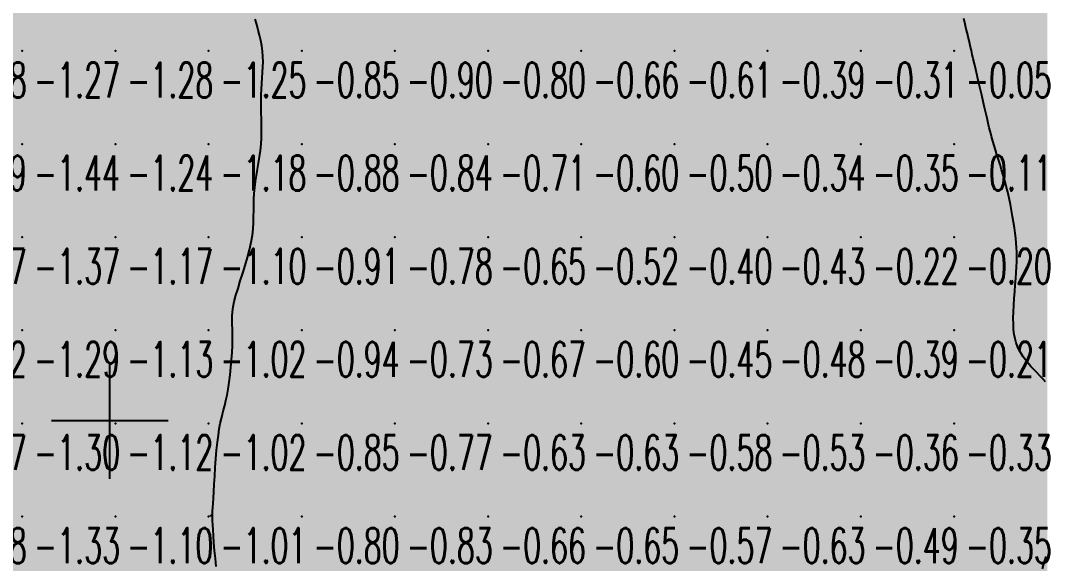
# Model space of a CAD drawing. Header units: millimetres. Extents: x 88261 to 90953, y 390274 to 392322.
# Drawn here: x 90490.1 to 90600.1, y 390732.2 to 390790.5 of the extents above; entities that cross this region are included whole.
import ezdxf
from ezdxf.enums import TextEntityAlignment as Align

# ---------------------------------------------------------------- set-up
doc = ezdxf.new("R2010")
doc.units = ezdxf.units.MM
doc.header["$LTSCALE"] = 25
for name, color, linetype in [('Carroyage(1)_Croix', 7, 'Continuous'), ('CN_03_00', 7, 'Continuous'), ('CN_04_00', 242, 'Continuous'), ('COTEAlt', 7, 'Continuous'), ('TN_COLORIAGE', 7, 'Continuous')]:
    doc.layers.add(name, color=color, linetype=linetype)
doc.styles.add('Simplex 1.0', font='Simplex.shx', dxfattribs={"width": 0.99, "height": 2.5})
doc.styles.get("Standard").update_dxf_attribs({"font": 'times.ttf'})

# ---------------------------------------------------------------- blocks, each defined once
blk = doc.blocks.new('COTE')
at = {"color": 0}
blk.add_point((0, 0), dxfattribs=at)
at = {"layer": 'COTEAlt'}
blk.add_attdef('ALT', text='', height=3.75, dxfattribs=at).set_placement((1.25, -1.25), align=Align.TOP_LEFT)

msp = doc.modelspace()

# ---------------------------------------------------------------- linework, layer by layer
at = {"layer": 'Carroyage(1)_Croix'}
for p, q in [((90499.65, 390741.29), (90499.65, 390753.79)), ((90493.4, 390747.54), (90505.9, 390747.54))]:
    msp.add_line(p, q, dxfattribs=at)
at = {"layer": 'CN_03_00', "elevation": -1, "flags": 128}
msp.add_lwpolyline([(90511.08, 390731.88), (90510.98, 390732.74), (90510.9, 390733.6), (90510.83, 390734.42), (90510.77, 390735.17), (90510.73, 390735.82), (90510.7, 390736.35), (90510.69, 390736.78), (90510.68, 390737.15), (90510.68, 390737.48), (90510.69, 390737.82), (90510.71, 390738.2), (90510.74, 390738.65), (90510.77, 390739.21), (90510.81, 390739.9), (90510.86, 390740.7), (90510.91, 390741.58), (90510.97, 390742.5), (90511.04, 390743.44), (90511.12, 390744.35), (90511.2, 390745.21), (90511.3, 390745.99), (90511.4, 390746.66), (90511.51, 390747.24), (90511.63, 390747.75), (90511.75, 390748.23), (90511.87, 390748.69), (90511.99, 390749.16), (90512.12, 390749.68), (90512.24, 390750.26), (90512.35, 390750.93), (90512.46, 390751.67), (90512.56, 390752.45), (90512.64, 390753.26), (90512.72, 390754.07), (90512.77, 390754.85), (90512.81, 390755.6), (90512.83, 390756.27), (90512.83, 390756.86), (90512.81, 390757.38), (90512.79, 390757.85), (90512.78, 390758.31), (90512.79, 390758.76), (90512.82, 390759.23), (90512.89, 390759.75), (90513.01, 390760.33), (90513.19, 390761), (90513.41, 390761.74), (90513.66, 390762.53), (90513.93, 390763.36), (90514.19, 390764.21), (90514.44, 390765.06), (90514.66, 390765.89), (90514.84, 390766.69), (90514.96, 390767.44), (90515.04, 390768.14), (90515.08, 390768.82), (90515.09, 390769.46), (90515.1, 390770.09), (90515.1, 390770.7), (90515.11, 390771.32), (90515.14, 390771.93), (90515.2, 390772.57), (90515.29, 390773.21), (90515.39, 390773.87), (90515.51, 390774.53), (90515.62, 390775.2), (90515.73, 390775.87), (90515.82, 390776.55), (90515.89, 390777.23), (90515.93, 390777.91), (90515.94, 390778.59), (90515.94, 390779.26), (90515.93, 390779.93), (90515.91, 390780.59), (90515.9, 390781.24), (90515.89, 390781.89), (90515.89, 390782.52), (90515.92, 390783.14), (90515.96, 390783.74), (90516.01, 390784.34), (90516.05, 390784.93), (90516.08, 390785.51), (90516.1, 390786.08), (90516.09, 390786.65), (90516.05, 390787.21), (90515.97, 390787.78), (90515.86, 390788.34), (90515.72, 390788.91), (90515.57, 390789.48), (90515.42, 390790.06), (90515.27, 390790.64)], dxfattribs=at)
at = {"layer": 'CN_04_00', "flags": 128}
for points in [[(90600.08, 390751.69), (90599.77, 390752.02), (90599.46, 390752.36), (90599.14, 390752.69), (90598.83, 390753.03), (90598.51, 390753.36), (90598.22, 390753.7), (90597.93, 390754.05), (90597.67, 390754.39), (90597.44, 390754.74), (90597.24, 390755.1), (90597.06, 390755.48), (90596.92, 390755.89), (90596.8, 390756.32), (90596.71, 390756.8), (90596.65, 390757.32), (90596.62, 390757.9), (90596.61, 390758.53), (90596.63, 390759.21), (90596.66, 390759.93), (90596.71, 390760.66), (90596.77, 390761.39), (90596.83, 390762.11), (90596.88, 390762.81), (90596.93, 390763.46), (90596.97, 390764.06), (90596.99, 390764.61), (90596.99, 390765.13), (90596.99, 390765.63), (90596.96, 390766.12), (90596.93, 390766.61), (90596.88, 390767.12), (90596.82, 390767.66), (90596.74, 390768.23), (90596.64, 390768.83), (90596.54, 390769.46), (90596.42, 390770.11), (90596.3, 390770.76), (90596.16, 390771.41), (90596.01, 390772.06), (90595.86, 390772.7), (90595.7, 390773.31), (90595.53, 390773.9), (90595.36, 390774.48), (90595.19, 390775.03), (90595.02, 390775.57), (90594.86, 390776.09), (90594.7, 390776.6), (90594.56, 390777.09), (90594.42, 390777.56), (90594.29, 390778.03), (90594.16, 390778.51), (90594.04, 390778.99), (90593.92, 390779.49), (90593.8, 390780.01), (90593.66, 390780.57), (90593.52, 390781.17), (90593.37, 390781.82), (90593.22, 390782.5), (90593.05, 390783.2), (90592.89, 390783.9), (90592.73, 390784.59), (90592.58, 390785.24), (90592.44, 390785.85), (90592.31, 390786.39), (90592.2, 390786.86), (90592.11, 390787.27), (90592.02, 390787.64), (90591.94, 390787.99), (90591.86, 390788.34), (90591.77, 390788.71), (90591.68, 390789.12), (90591.57, 390789.58), (90591.44, 390790.12), (90591.3, 390790.72)], [(90599.73, 390731.63), (90599.94, 390732.29), (90600.14, 390732.93)]]:
    msp.add_lwpolyline(points, dxfattribs=at)
at = {"layer": 'TN_COLORIAGE', "color": 101}
for points in [[(90480.25, 390787.24, -1.43), (90490.25, 390787.24, -1.43), (90490.25, 390797.24, -1.43)], [(90480.25, 390797.24, -1.43), (90480.25, 390787.24, -1.43), (90490.25, 390797.24, -1.43)], [(90490.25, 390787.24, -1.11), (90500.25, 390787.24, -1.11), (90500.25, 390797.24, -1.11)], [(90490.25, 390797.24, -1.11), (90490.25, 390787.24, -1.11), (90500.25, 390797.24, -1.11)], [(90500.25, 390787.24, -1.27), (90510.25, 390787.24, -1.27), (90510.25, 390797.24, -1.27)], [(90500.25, 390797.24, -1.27), (90500.25, 390787.24, -1.27), (90510.25, 390797.24, -1.27)], [(90510.25, 390797.24, -1), (90514.96, 390797.24, -1), (90510.25, 390787.24, -1), (90514.68, 390791.67, -1)], [(90514.68, 390791.67, -1.25), (90516.49, 390787.24, -1.25), (90510.25, 390787.24, -1.25)], [(90480.25, 390777.24, -1.27), (90490.25, 390777.24, -1.27), (90490.25, 390787.24, -1.27)], [(90480.25, 390787.24, -1.27), (90480.25, 390777.24, -1.27), (90490.25, 390787.24, -1.27)], [(90490.25, 390777.24, -1.28), (90500.25, 390777.24, -1.28), (90500.25, 390787.24, -1.28)], [(90490.25, 390787.24, -1.28), (90490.25, 390777.24, -1.28), (90500.25, 390787.24, -1.28)], [(90500.25, 390777.24, -1.25), (90510.25, 390777.24, -1.25), (90510.25, 390787.24, -1.25)], [(90500.25, 390787.24, -1.25), (90500.25, 390777.24, -1.25), (90510.25, 390787.24, -1.25)], [(90510.25, 390787.24, -1), (90516.49, 390787.24, -1), (90510.25, 390777.24, -1), (90515.67, 390782.66, -1)], [(90515.67, 390782.66, -1.18), (90516.22, 390777.24, -1.18), (90510.25, 390777.24, -1.18)], [(90480.25, 390767.24, -1.44), (90490.25, 390767.24, -1.44), (90490.25, 390777.24, -1.44)], [(90480.25, 390777.24, -1.44), (90480.25, 390767.24, -1.44), (90490.25, 390777.24, -1.44)], [(90490.25, 390767.24, -1.24), (90500.25, 390767.24, -1.24), (90500.25, 390777.24, -1.24)], [(90490.25, 390777.24, -1.24), (90490.25, 390767.24, -1.24), (90500.25, 390777.24, -1.24)], [(90500.25, 390767.24, -1.18), (90510.25, 390767.24, -1.18), (90510.25, 390777.24, -1.18)], [(90500.25, 390777.24, -1.18), (90500.25, 390767.24, -1.18), (90510.25, 390777.24, -1.18)], [(90510.25, 390777.24, -1), (90516.22, 390777.24, -1), (90510.25, 390767.24, -1), (90514.79, 390771.78, -1)], [(90514.79, 390771.78, -1.1), (90515.47, 390767.24, -1.1), (90510.25, 390767.24, -1.1)], [(90480.25, 390757.24, -1.37), (90490.25, 390757.24, -1.37), (90490.25, 390767.24, -1.37)], [(90480.25, 390767.24, -1.37), (90480.25, 390757.24, -1.37), (90490.25, 390767.24, -1.37)], [(90490.25, 390757.24, -1.17), (90500.25, 390757.24, -1.17), (90500.25, 390767.24, -1.17)], [(90490.25, 390767.24, -1.17), (90490.25, 390757.24, -1.17), (90500.25, 390767.24, -1.17)], [(90500.25, 390757.24, -1.1), (90510.25, 390757.24, -1.1), (90510.25, 390767.24, -1.1)], [(90500.25, 390767.24, -1.1), (90500.25, 390757.24, -1.1), (90510.25, 390767.24, -1.1)], [(90510.25, 390767.24, -1), (90515.47, 390767.24, -1), (90510.25, 390757.24, -1), (90512.39, 390759.38, -1)], [(90512.39, 390759.38, -1.02), (90513.08, 390757.24, -1.02), (90510.25, 390757.24, -1.02)], [(90480.25, 390747.24, -1.29), (90490.25, 390747.24, -1.29), (90490.25, 390757.24, -1.29)], [(90480.25, 390757.24, -1.29), (90480.25, 390747.24, -1.29), (90490.25, 390757.24, -1.29)], [(90490.25, 390747.24, -1.13), (90500.25, 390747.24, -1.13), (90500.25, 390757.24, -1.13)], [(90490.25, 390757.24, -1.13), (90490.25, 390747.24, -1.13), (90500.25, 390757.24, -1.13)], [(90500.25, 390747.24, -1.02), (90510.25, 390747.24, -1.02), (90510.25, 390757.24, -1.02)], [(90500.25, 390757.24, -1.02), (90500.25, 390747.24, -1.02), (90510.25, 390757.24, -1.02)], [(90510.25, 390757.24, -1), (90513.08, 390757.24, -1), (90510.25, 390747.24, -1), (90512.29, 390749.28, -1)], [(90511.2, 390747.24, -1.02), (90512.29, 390749.28, -1.02), (90510.25, 390747.24, -1.02)], [(90480.25, 390737.24, -1.3), (90490.25, 390737.24, -1.3), (90490.25, 390747.24, -1.3)], [(90480.25, 390747.24, -1.3), (90480.25, 390737.24, -1.3), (90490.25, 390747.24, -1.3)], [(90490.25, 390737.24, -1.12), (90500.25, 390737.24, -1.12), (90500.25, 390747.24, -1.12)], [(90490.25, 390747.24, -1.12), (90490.25, 390737.24, -1.12), (90500.25, 390747.24, -1.12)], [(90500.25, 390737.24, -1.02), (90510.25, 390737.24, -1.02), (90510.25, 390747.24, -1.02)], [(90500.25, 390747.24, -1.02), (90500.25, 390737.24, -1.02), (90510.25, 390747.24, -1.02)], [(90510.25, 390747.24, -1), (90511.2, 390747.24, -1), (90510.25, 390737.24, -1), (90510.71, 390737.7, -1)], [(90510.6, 390737.24, -1.01), (90510.71, 390737.7, -1.01), (90510.25, 390737.24, -1.01)], [(90480.25, 390727.24, -1.33), (90490.25, 390727.24, -1.33), (90490.25, 390737.24, -1.33)], [(90480.25, 390737.24, -1.33), (90480.25, 390727.24, -1.33), (90490.25, 390737.24, -1.33)], [(90490.25, 390727.24, -1.1), (90500.25, 390727.24, -1.1), (90500.25, 390737.24, -1.1)], [(90490.25, 390737.24, -1.1), (90490.25, 390727.24, -1.1), (90500.25, 390737.24, -1.1)], [(90500.25, 390727.24, -1.01), (90510.25, 390727.24, -1.01), (90510.25, 390737.24, -1.01)], [(90500.25, 390737.24, -1.01), (90500.25, 390727.24, -1.01), (90510.25, 390737.24, -1.01)], [(90510.25, 390727.24, -1), (90511.28, 390728.27, -1), (90510.25, 390737.24, -1), (90510.6, 390737.24, -1)]]:
    msp.add_solid(points, dxfattribs=at)
at = {"layer": 'TN_COLORIAGE', "color": 91}
for points in [[(90516.49, 390787.24, -0.69), (90514.68, 390791.67, -0.69), (90520.25, 390787.24, -0.69), (90520.25, 390797.24, -0.69)], [(90520.25, 390787.24, -0.83), (90530.25, 390787.24, -0.83), (90530.25, 390797.24, -0.83)], [(90520.25, 390797.24, -0.83), (90520.25, 390787.24, -0.83), (90530.25, 390797.24, -0.83)], [(90530.25, 390787.24, -0.8), (90540.25, 390787.24, -0.8), (90540.25, 390797.24, -0.8)], [(90530.25, 390797.24, -0.8), (90530.25, 390787.24, -0.8), (90540.25, 390797.24, -0.8)], [(90540.25, 390787.24, -0.72), (90550.25, 390787.24, -0.72), (90550.25, 390797.24, -0.72)], [(90540.25, 390797.24, -0.72), (90540.25, 390787.24, -0.72), (90550.25, 390797.24, -0.72)], [(90550.25, 390787.24, -0.36), (90560.25, 390787.24, -0.36), (90560.25, 390797.24, -0.36)], [(90550.25, 390797.24, -0.36), (90550.25, 390787.24, -0.36), (90560.25, 390797.24, -0.36)], [(90560.25, 390787.24, -0.43), (90570.25, 390787.24, -0.43), (90570.25, 390797.24, -0.43)], [(90560.25, 390797.24, -0.43), (90560.25, 390787.24, -0.43), (90570.25, 390797.24, -0.43)], [(90570.25, 390787.24, -0.25), (90580.25, 390787.24, -0.25), (90580.25, 390797.24, -0.25)], [(90570.25, 390797.24, -0.25), (90570.25, 390787.24, -0.25), (90580.25, 390797.24, -0.25)], [(90580.25, 390787.24), (90589.87, 390796.86), (90580.25, 390797.24), (90589.79, 390797.24)], [(90580.25, 390787.24), (90589.87, 390796.86), (90590.25, 390787.24), (90590.25, 390795.25)], [(90591.76, 390788.75, -0.05), (90590.25, 390795.25, -0.05), (90590.25, 390787.24, -0.05)], [(90591.76, 390788.75, -0.05), (90592.11, 390787.24, -0.05), (90590.25, 390787.24, -0.05)], [(90516.22, 390777.24, -0.85), (90515.67, 390782.66, -0.85), (90520.25, 390777.24, -0.85), (90520.25, 390787.24, -0.85)], [(90515.67, 390782.66, -0.85), (90516.49, 390787.24, -0.85), (90520.25, 390787.24, -0.85)], [(90520.25, 390777.24, -0.9), (90530.25, 390777.24, -0.9), (90530.25, 390787.24, -0.9)], [(90520.25, 390787.24, -0.9), (90520.25, 390777.24, -0.9), (90530.25, 390787.24, -0.9)], [(90530.25, 390777.24, -0.8), (90540.25, 390777.24, -0.8), (90540.25, 390787.24, -0.8)], [(90530.25, 390787.24, -0.8), (90530.25, 390777.24, -0.8), (90540.25, 390787.24, -0.8)], [(90540.25, 390777.24, -0.66), (90550.25, 390777.24, -0.66), (90550.25, 390787.24, -0.66)], [(90540.25, 390787.24, -0.66), (90540.25, 390777.24, -0.66), (90550.25, 390787.24, -0.66)], [(90550.25, 390777.24, -0.61), (90560.25, 390777.24, -0.61), (90560.25, 390787.24, -0.61)], [(90550.25, 390787.24, -0.61), (90550.25, 390777.24, -0.61), (90560.25, 390787.24, -0.61)], [(90560.25, 390777.24, -0.39), (90570.25, 390777.24, -0.39), (90570.25, 390787.24, -0.39)], [(90560.25, 390787.24, -0.39), (90560.25, 390777.24, -0.39), (90570.25, 390787.24, -0.39)], [(90570.25, 390777.24, -0.31), (90580.25, 390777.24, -0.31), (90580.25, 390787.24, -0.31)], [(90570.25, 390787.24, -0.31), (90570.25, 390777.24, -0.31), (90580.25, 390787.24, -0.31)], [(90580.25, 390777.24, -0.05), (90590.25, 390777.24, -0.05), (90590.25, 390787.24, -0.05)], [(90580.25, 390787.24, -0.05), (90580.25, 390777.24, -0.05), (90590.25, 390787.24, -0.05)], [(90590.25, 390777.24), (90593.65, 390780.64), (90590.25, 390787.24), (90592.11, 390787.24)], [(90593.65, 390780.64, -0.11), (90594.44, 390777.24, -0.11), (90590.25, 390777.24, -0.11)], [(90515.47, 390767.24, -0.88), (90514.79, 390771.78, -0.88), (90520.25, 390767.24, -0.88), (90520.25, 390777.24, -0.88)], [(90514.79, 390771.78, -0.88), (90516.22, 390777.24, -0.88), (90520.25, 390777.24, -0.88)], [(90520.25, 390767.24, -0.84), (90530.25, 390767.24, -0.84), (90530.25, 390777.24, -0.84)], [(90520.25, 390777.24, -0.84), (90520.25, 390767.24, -0.84), (90530.25, 390777.24, -0.84)], [(90530.25, 390767.24, -0.71), (90540.25, 390767.24, -0.71), (90540.25, 390777.24, -0.71)], [(90530.25, 390777.24, -0.71), (90530.25, 390767.24, -0.71), (90540.25, 390777.24, -0.71)], [(90540.25, 390767.24, -0.6), (90550.25, 390767.24, -0.6), (90550.25, 390777.24, -0.6)], [(90540.25, 390777.24, -0.6), (90540.25, 390767.24, -0.6), (90550.25, 390777.24, -0.6)], [(90550.25, 390767.24, -0.5), (90560.25, 390767.24, -0.5), (90560.25, 390777.24, -0.5)], [(90550.25, 390777.24, -0.5), (90550.25, 390767.24, -0.5), (90560.25, 390777.24, -0.5)], [(90560.25, 390767.24, -0.34), (90570.25, 390767.24, -0.34), (90570.25, 390777.24, -0.34)], [(90560.25, 390777.24, -0.34), (90560.25, 390767.24, -0.34), (90570.25, 390777.24, -0.34)], [(90570.25, 390767.24, -0.35), (90580.25, 390767.24, -0.35), (90580.25, 390777.24, -0.35)], [(90570.25, 390777.24, -0.35), (90570.25, 390767.24, -0.35), (90580.25, 390777.24, -0.35)], [(90580.25, 390767.24, -0.11), (90590.25, 390767.24, -0.11), (90590.25, 390777.24, -0.11)], [(90580.25, 390777.24, -0.11), (90580.25, 390767.24, -0.11), (90590.25, 390777.24, -0.11)], [(90590.25, 390767.24), (90595.93, 390772.92), (90590.25, 390777.24), (90594.44, 390777.24)], [(90595.93, 390772.92, -0.2), (90596.97, 390767.24, -0.2), (90590.25, 390767.24, -0.2)], [(90513.08, 390757.24, -0.91), (90512.39, 390759.38, -0.91), (90520.25, 390757.24, -0.91), (90520.25, 390767.24, -0.91)], [(90512.39, 390759.38, -0.91), (90515.47, 390767.24, -0.91), (90520.25, 390767.24, -0.91)], [(90520.25, 390757.24, -0.78), (90530.25, 390757.24, -0.78), (90530.25, 390767.24, -0.78)], [(90520.25, 390767.24, -0.78), (90520.25, 390757.24, -0.78), (90530.25, 390767.24, -0.78)], [(90530.25, 390757.24, -0.65), (90540.25, 390757.24, -0.65), (90540.25, 390767.24, -0.65)], [(90530.25, 390767.24, -0.65), (90530.25, 390757.24, -0.65), (90540.25, 390767.24, -0.65)], [(90540.25, 390757.24, -0.52), (90550.25, 390757.24, -0.52), (90550.25, 390767.24, -0.52)], [(90540.25, 390767.24, -0.52), (90540.25, 390757.24, -0.52), (90550.25, 390767.24, -0.52)], [(90550.25, 390757.24, -0.4), (90560.25, 390757.24, -0.4), (90560.25, 390767.24, -0.4)], [(90550.25, 390767.24, -0.4), (90550.25, 390757.24, -0.4), (90560.25, 390767.24, -0.4)], [(90560.25, 390757.24, -0.43), (90570.25, 390757.24, -0.43), (90570.25, 390767.24, -0.43)], [(90560.25, 390767.24, -0.43), (90560.25, 390757.24, -0.43), (90570.25, 390767.24, -0.43)], [(90570.25, 390757.24, -0.22), (90580.25, 390757.24, -0.22), (90580.25, 390767.24, -0.22)], [(90570.25, 390767.24, -0.22), (90570.25, 390757.24, -0.22), (90580.25, 390767.24, -0.22)], [(90580.25, 390757.24, -0.2), (90590.25, 390757.24, -0.2), (90590.25, 390767.24, -0.2)], [(90580.25, 390767.24, -0.2), (90580.25, 390757.24, -0.2), (90590.25, 390767.24, -0.2)], [(90590.25, 390757.24), (90597.08, 390764.07), (90590.25, 390767.24), (90596.97, 390767.24)], [(90596.31, 390757.24, -0.21), (90597.08, 390764.07, -0.21), (90590.25, 390757.24, -0.21)], [(90512.29, 390749.28, -0.85), (90511.2, 390747.24, -0.85), (90520.25, 390757.24, -0.85), (90520.25, 390747.24, -0.85)], [(90512.29, 390749.28, -0.94), (90513.08, 390757.24, -0.94), (90520.25, 390757.24, -0.94)], [(90520.25, 390747.24, -0.73), (90530.25, 390747.24, -0.73), (90530.25, 390757.24, -0.73)], [(90520.25, 390757.24, -0.73), (90520.25, 390747.24, -0.73), (90530.25, 390757.24, -0.73)], [(90530.25, 390747.24, -0.67), (90540.25, 390747.24, -0.67), (90540.25, 390757.24, -0.67)], [(90530.25, 390757.24, -0.67), (90530.25, 390747.24, -0.67), (90540.25, 390757.24, -0.67)], [(90540.25, 390747.24, -0.6), (90550.25, 390747.24, -0.6), (90550.25, 390757.24, -0.6)], [(90540.25, 390757.24, -0.6), (90540.25, 390747.24, -0.6), (90550.25, 390757.24, -0.6)], [(90550.25, 390747.24, -0.45), (90560.25, 390747.24, -0.45), (90560.25, 390757.24, -0.45)], [(90550.25, 390757.24, -0.45), (90550.25, 390747.24, -0.45), (90560.25, 390757.24, -0.45)], [(90560.25, 390747.24, -0.48), (90570.25, 390747.24, -0.48), (90570.25, 390757.24, -0.48)], [(90560.25, 390757.24, -0.48), (90560.25, 390747.24, -0.48), (90570.25, 390757.24, -0.48)], [(90570.25, 390747.24, -0.39), (90580.25, 390747.24, -0.39), (90580.25, 390757.24, -0.39)], [(90570.25, 390757.24, -0.39), (90570.25, 390747.24, -0.39), (90580.25, 390757.24, -0.39)], [(90580.25, 390747.24, -0.21), (90590.25, 390747.24, -0.21), (90590.25, 390757.24, -0.21)], [(90580.25, 390757.24, -0.21), (90580.25, 390747.24, -0.21), (90590.25, 390757.24, -0.21)], [(90590.25, 390747.24), (90597.37, 390754.36), (90590.25, 390757.24), (90596.31, 390757.24)], [(90590.25, 390747.24), (90597.37, 390754.36), (90600.25, 390747.24), (90600.25, 390751.68)], [(90510.71, 390737.7, -0.8), (90510.6, 390737.24, -0.8), (90520.25, 390747.24, -0.8), (90520.25, 390737.24, -0.8)], [(90510.71, 390737.7, -0.85), (90511.2, 390747.24, -0.85), (90520.25, 390747.24, -0.85)], [(90520.25, 390737.24, -0.77), (90530.25, 390737.24, -0.77), (90530.25, 390747.24, -0.77)], [(90520.25, 390747.24, -0.77), (90520.25, 390737.24, -0.77), (90530.25, 390747.24, -0.77)], [(90530.25, 390737.24, -0.63), (90540.25, 390737.24, -0.63), (90540.25, 390747.24, -0.63)], [(90530.25, 390747.24, -0.63), (90530.25, 390737.24, -0.63), (90540.25, 390747.24, -0.63)], [(90540.25, 390737.24, -0.63), (90550.25, 390737.24, -0.63), (90550.25, 390747.24, -0.63)], [(90540.25, 390747.24, -0.63), (90540.25, 390737.24, -0.63), (90550.25, 390747.24, -0.63)], [(90550.25, 390737.24, -0.58), (90560.25, 390737.24, -0.58), (90560.25, 390747.24, -0.58)], [(90550.25, 390747.24, -0.58), (90550.25, 390737.24, -0.58), (90560.25, 390747.24, -0.58)], [(90560.25, 390737.24, -0.53), (90570.25, 390737.24, -0.53), (90570.25, 390747.24, -0.53)], [(90560.25, 390747.24, -0.53), (90560.25, 390737.24, -0.53), (90570.25, 390747.24, -0.53)], [(90570.25, 390737.24, -0.36), (90580.25, 390737.24, -0.36), (90580.25, 390747.24, -0.36)], [(90570.25, 390747.24, -0.36), (90570.25, 390737.24, -0.36), (90580.25, 390747.24, -0.36)], [(90580.25, 390737.24, -0.33), (90590.25, 390737.24, -0.33), (90590.25, 390747.24, -0.33)], [(90580.25, 390747.24, -0.33), (90580.25, 390737.24, -0.33), (90590.25, 390747.24, -0.33)], [(90590.25, 390747.24, -0.11), (90590.25, 390737.24, -0.11), (90600.25, 390747.24, -0.11)], [(90590.25, 390737.24, -0.11), (90600.25, 390737.24, -0.11), (90600.25, 390747.24, -0.11)], [(90510.6, 390737.24, -0.8), (90511.28, 390728.27, -0.8), (90520.25, 390737.24, -0.8)], [(90513.03, 390727.24, -0.8), (90511.28, 390728.27, -0.8), (90520.25, 390727.24, -0.8), (90520.25, 390737.24, -0.8)], [(90520.25, 390727.24, -0.83), (90530.25, 390727.24, -0.83), (90530.25, 390737.24, -0.83)], [(90520.25, 390737.24, -0.83), (90520.25, 390727.24, -0.83), (90530.25, 390737.24, -0.83)], [(90530.25, 390727.24, -0.66), (90540.25, 390727.24, -0.66), (90540.25, 390737.24, -0.66)], [(90530.25, 390737.24, -0.66), (90530.25, 390727.24, -0.66), (90540.25, 390737.24, -0.66)], [(90540.25, 390727.24, -0.65), (90550.25, 390727.24, -0.65), (90550.25, 390737.24, -0.65)], [(90540.25, 390737.24, -0.65), (90540.25, 390727.24, -0.65), (90550.25, 390737.24, -0.65)], [(90550.25, 390727.24, -0.57), (90560.25, 390727.24, -0.57), (90560.25, 390737.24, -0.57)], [(90550.25, 390737.24, -0.57), (90550.25, 390727.24, -0.57), (90560.25, 390737.24, -0.57)], [(90560.25, 390727.24, -0.63), (90570.25, 390727.24, -0.63), (90570.25, 390737.24, -0.63)], [(90560.25, 390737.24, -0.63), (90560.25, 390727.24, -0.63), (90570.25, 390737.24, -0.63)], [(90570.25, 390727.24, -0.49), (90580.25, 390727.24, -0.49), (90580.25, 390737.24, -0.49)], [(90570.25, 390737.24, -0.49), (90570.25, 390727.24, -0.49), (90580.25, 390737.24, -0.49)], [(90580.25, 390727.24, -0.35), (90590.25, 390727.24, -0.35), (90590.25, 390737.24, -0.35)], [(90580.25, 390737.24, -0.35), (90580.25, 390727.24, -0.35), (90590.25, 390737.24, -0.35)], [(90590.25, 390737.24, -0.04), (90590.25, 390727.24, -0.04), (90600.25, 390737.24, -0.04)], [(90590.25, 390727.24), (90598.36, 390727.24), (90600.25, 390737.24), (90600.25, 390733.28)]]:
    msp.add_solid(points, dxfattribs=at)
at = {"layer": 'TN_COLORIAGE', "color": 81}
for points in [[(90590.25, 390795.25, 0.27), (90591.76, 390788.75, 0.27), (90590.25, 390797.24, 0.27), (90600.25, 390797.24, 0.27)], [(90592.11, 390787.24, 0.27), (90591.76, 390788.75, 0.27), (90600.25, 390787.24, 0.27), (90600.25, 390797.24, 0.27)], [(90592.11, 390787.24, 0.21), (90593.65, 390780.64, 0.21), (90600.25, 390787.24, 0.21)], [(90594.44, 390777.24, 0.21), (90593.65, 390780.64, 0.21), (90600.25, 390777.24, 0.21), (90600.25, 390787.24, 0.21)], [(90594.44, 390777.24, 0.15), (90595.93, 390772.92, 0.15), (90600.25, 390777.24, 0.15)], [(90596.97, 390767.24, 0.15), (90595.93, 390772.92, 0.15), (90600.25, 390767.24, 0.15), (90600.25, 390777.24, 0.15)], [(90597.08, 390764.07, 0.13), (90596.31, 390757.24, 0.13), (90600.25, 390767.24, 0.13), (90600.25, 390757.24, 0.13)], [(90596.97, 390767.24, 0.1), (90597.08, 390764.07, 0.1), (90600.25, 390767.24, 0.1)], [(90596.31, 390757.24, 0.13), (90597.37, 390754.36, 0.13), (90600.25, 390757.24, 0.13)], [(90600.25, 390751.68, 0.13), (90597.37, 390754.36, 0.13), (90600.25, 390757.24, 0.13)], [(90600.25, 390733.28, 0.06), (90598.36, 390727.24, 0.06), (90600.25, 390727.24, 0.06)]]:
    msp.add_solid(points, dxfattribs=at)

# ---------------------------------------------------------------- block references
at = {"layer": 'COTEAlt'}
ref = msp.add_blockref('COTE', (90480.25, 390787.24), dxfattribs=at)
ref.add_attrib('ALT', '-1.28', dxfattribs={"height": 3.75, "style": 'Simplex 1.0', "width": 0.6}).set_placement((90481.5, 390785.99), align=Align.TOP_LEFT)
ref = msp.add_blockref('COTE', (90490.25, 390787.24), dxfattribs=at)
ref.add_attrib('ALT', '-1.27', dxfattribs={"height": 3.75, "style": 'Simplex 1.0', "width": 0.6}).set_placement((90491.5, 390785.99), align=Align.TOP_LEFT)
ref = msp.add_blockref('COTE', (90500.25, 390787.24), dxfattribs=at)
ref.add_attrib('ALT', '-1.28', dxfattribs={"height": 3.75, "style": 'Simplex 1.0', "width": 0.6}).set_placement((90501.5, 390785.99), align=Align.TOP_LEFT)
ref = msp.add_blockref('COTE', (90510.25, 390787.24), dxfattribs=at)
ref.add_attrib('ALT', '-1.25', dxfattribs={"height": 3.75, "style": 'Simplex 1.0', "width": 0.6}).set_placement((90511.5, 390785.99), align=Align.TOP_LEFT)
ref = msp.add_blockref('COTE', (90520.25, 390787.24), dxfattribs=at)
ref.add_attrib('ALT', '-0.85', dxfattribs={"height": 3.75, "style": 'Simplex 1.0', "width": 0.6}).set_placement((90521.5, 390785.99), align=Align.TOP_LEFT)
ref = msp.add_blockref('COTE', (90530.25, 390787.24), dxfattribs=at)
ref.add_attrib('ALT', '-0.90', dxfattribs={"height": 3.75, "style": 'Simplex 1.0', "width": 0.6}).set_placement((90531.5, 390785.99), align=Align.TOP_LEFT)
ref = msp.add_blockref('COTE', (90540.25, 390787.24), dxfattribs=at)
ref.add_attrib('ALT', '-0.80', dxfattribs={"height": 3.75, "style": 'Simplex 1.0', "width": 0.6}).set_placement((90541.5, 390785.99), align=Align.TOP_LEFT)
ref = msp.add_blockref('COTE', (90550.25, 390787.24), dxfattribs=at)
ref.add_attrib('ALT', '-0.66', dxfattribs={"height": 3.75, "style": 'Simplex 1.0', "width": 0.6}).set_placement((90551.5, 390785.99), align=Align.TOP_LEFT)
ref = msp.add_blockref('COTE', (90560.25, 390787.24), dxfattribs=at)
ref.add_attrib('ALT', '-0.61', dxfattribs={"height": 3.75, "style": 'Simplex 1.0', "width": 0.6}).set_placement((90561.5, 390785.99), align=Align.TOP_LEFT)
ref = msp.add_blockref('COTE', (90570.25, 390787.24), dxfattribs=at)
ref.add_attrib('ALT', '-0.39', dxfattribs={"height": 3.75, "style": 'Simplex 1.0', "width": 0.6}).set_placement((90571.5, 390785.99), align=Align.TOP_LEFT)
ref = msp.add_blockref('COTE', (90580.25, 390787.24), dxfattribs=at)
ref.add_attrib('ALT', '-0.31', dxfattribs={"height": 3.75, "style": 'Simplex 1.0', "width": 0.6}).set_placement((90581.5, 390785.99), align=Align.TOP_LEFT)
ref = msp.add_blockref('COTE', (90590.25, 390787.24), dxfattribs=at)
ref.add_attrib('ALT', '-0.05', dxfattribs={"height": 3.75, "style": 'Simplex 1.0', "width": 0.6}).set_placement((90591.5, 390785.99), align=Align.TOP_LEFT)
ref = msp.add_blockref('COTE', (90480.25, 390777.24), dxfattribs=at)
ref.add_attrib('ALT', '-1.49', dxfattribs={"height": 3.75, "style": 'Simplex 1.0', "width": 0.6}).set_placement((90481.5, 390775.99), align=Align.TOP_LEFT)
ref = msp.add_blockref('COTE', (90490.25, 390777.24), dxfattribs=at)
ref.add_attrib('ALT', '-1.44', dxfattribs={"height": 3.75, "style": 'Simplex 1.0', "width": 0.6}).set_placement((90491.5, 390775.99), align=Align.TOP_LEFT)
ref = msp.add_blockref('COTE', (90500.25, 390777.24), dxfattribs=at)
ref.add_attrib('ALT', '-1.24', dxfattribs={"height": 3.75, "style": 'Simplex 1.0', "width": 0.6}).set_placement((90501.5, 390775.99), align=Align.TOP_LEFT)
ref = msp.add_blockref('COTE', (90510.25, 390777.24), dxfattribs=at)
ref.add_attrib('ALT', '-1.18', dxfattribs={"height": 3.75, "style": 'Simplex 1.0', "width": 0.6}).set_placement((90511.5, 390775.99), align=Align.TOP_LEFT)
ref = msp.add_blockref('COTE', (90520.25, 390777.24), dxfattribs=at)
ref.add_attrib('ALT', '-0.88', dxfattribs={"height": 3.75, "style": 'Simplex 1.0', "width": 0.6}).set_placement((90521.5, 390775.99), align=Align.TOP_LEFT)
ref = msp.add_blockref('COTE', (90530.25, 390777.24), dxfattribs=at)
ref.add_attrib('ALT', '-0.84', dxfattribs={"height": 3.75, "style": 'Simplex 1.0', "width": 0.6}).set_placement((90531.5, 390775.99), align=Align.TOP_LEFT)
ref = msp.add_blockref('COTE', (90540.25, 390777.24), dxfattribs=at)
ref.add_attrib('ALT', '-0.71', dxfattribs={"height": 3.75, "style": 'Simplex 1.0', "width": 0.6}).set_placement((90541.5, 390775.99), align=Align.TOP_LEFT)
ref = msp.add_blockref('COTE', (90550.25, 390777.24), dxfattribs=at)
ref.add_attrib('ALT', '-0.60', dxfattribs={"height": 3.75, "style": 'Simplex 1.0', "width": 0.6}).set_placement((90551.5, 390775.99), align=Align.TOP_LEFT)
ref = msp.add_blockref('COTE', (90560.25, 390777.24), dxfattribs=at)
ref.add_attrib('ALT', '-0.50', dxfattribs={"height": 3.75, "style": 'Simplex 1.0', "width": 0.6}).set_placement((90561.5, 390775.99), align=Align.TOP_LEFT)
ref = msp.add_blockref('COTE', (90570.25, 390777.24), dxfattribs=at)
ref.add_attrib('ALT', '-0.34', dxfattribs={"height": 3.75, "style": 'Simplex 1.0', "width": 0.6}).set_placement((90571.5, 390775.99), align=Align.TOP_LEFT)
ref = msp.add_blockref('COTE', (90580.25, 390777.24), dxfattribs=at)
ref.add_attrib('ALT', '-0.35', dxfattribs={"height": 3.75, "style": 'Simplex 1.0', "width": 0.6}).set_placement((90581.5, 390775.99), align=Align.TOP_LEFT)
ref = msp.add_blockref('COTE', (90590.25, 390777.24), dxfattribs=at)
ref.add_attrib('ALT', '-0.11', dxfattribs={"height": 3.75, "style": 'Simplex 1.0', "width": 0.6}).set_placement((90591.5, 390775.99), align=Align.TOP_LEFT)
ref = msp.add_blockref('COTE', (90480.25, 390767.24), dxfattribs=at)
ref.add_attrib('ALT', '-1.47', dxfattribs={"height": 3.75, "style": 'Simplex 1.0', "width": 0.6}).set_placement((90481.5, 390765.99), align=Align.TOP_LEFT)
ref = msp.add_blockref('COTE', (90490.25, 390767.24), dxfattribs=at)
ref.add_attrib('ALT', '-1.37', dxfattribs={"height": 3.75, "style": 'Simplex 1.0', "width": 0.6}).set_placement((90491.5, 390765.99), align=Align.TOP_LEFT)
ref = msp.add_blockref('COTE', (90500.25, 390767.24), dxfattribs=at)
ref.add_attrib('ALT', '-1.17', dxfattribs={"height": 3.75, "style": 'Simplex 1.0', "width": 0.6}).set_placement((90501.5, 390765.99), align=Align.TOP_LEFT)
ref = msp.add_blockref('COTE', (90510.25, 390767.24), dxfattribs=at)
ref.add_attrib('ALT', '-1.10', dxfattribs={"height": 3.75, "style": 'Simplex 1.0', "width": 0.6}).set_placement((90511.5, 390765.99), align=Align.TOP_LEFT)
ref = msp.add_blockref('COTE', (90520.25, 390767.24), dxfattribs=at)
ref.add_attrib('ALT', '-0.91', dxfattribs={"height": 3.75, "style": 'Simplex 1.0', "width": 0.6}).set_placement((90521.5, 390765.99), align=Align.TOP_LEFT)
ref = msp.add_blockref('COTE', (90530.25, 390767.24), dxfattribs=at)
ref.add_attrib('ALT', '-0.78', dxfattribs={"height": 3.75, "style": 'Simplex 1.0', "width": 0.6}).set_placement((90531.5, 390765.99), align=Align.TOP_LEFT)
ref = msp.add_blockref('COTE', (90540.25, 390767.24), dxfattribs=at)
ref.add_attrib('ALT', '-0.65', dxfattribs={"height": 3.75, "style": 'Simplex 1.0', "width": 0.6}).set_placement((90541.5, 390765.99), align=Align.TOP_LEFT)
ref = msp.add_blockref('COTE', (90550.25, 390767.24), dxfattribs=at)
ref.add_attrib('ALT', '-0.52', dxfattribs={"height": 3.75, "style": 'Simplex 1.0', "width": 0.6}).set_placement((90551.5, 390765.99), align=Align.TOP_LEFT)
ref = msp.add_blockref('COTE', (90560.25, 390767.24), dxfattribs=at)
ref.add_attrib('ALT', '-0.40', dxfattribs={"height": 3.75, "style": 'Simplex 1.0', "width": 0.6}).set_placement((90561.5, 390765.99), align=Align.TOP_LEFT)
ref = msp.add_blockref('COTE', (90570.25, 390767.24), dxfattribs=at)
ref.add_attrib('ALT', '-0.43', dxfattribs={"height": 3.75, "style": 'Simplex 1.0', "width": 0.6}).set_placement((90571.5, 390765.99), align=Align.TOP_LEFT)
ref = msp.add_blockref('COTE', (90580.25, 390767.24), dxfattribs=at)
ref.add_attrib('ALT', '-0.22', dxfattribs={"height": 3.75, "style": 'Simplex 1.0', "width": 0.6}).set_placement((90581.5, 390765.99), align=Align.TOP_LEFT)
ref = msp.add_blockref('COTE', (90590.25, 390767.24), dxfattribs=at)
ref.add_attrib('ALT', '-0.20', dxfattribs={"height": 3.75, "style": 'Simplex 1.0', "width": 0.6}).set_placement((90591.5, 390765.99), align=Align.TOP_LEFT)
ref = msp.add_blockref('COTE', (90480.25, 390757.24), dxfattribs=at)
ref.add_attrib('ALT', '-1.42', dxfattribs={"height": 3.75, "style": 'Simplex 1.0', "width": 0.6}).set_placement((90481.5, 390755.99), align=Align.TOP_LEFT)
ref = msp.add_blockref('COTE', (90490.25, 390757.24), dxfattribs=at)
ref.add_attrib('ALT', '-1.29', dxfattribs={"height": 3.75, "style": 'Simplex 1.0', "width": 0.6}).set_placement((90491.5, 390755.99), align=Align.TOP_LEFT)
ref = msp.add_blockref('COTE', (90500.25, 390757.24), dxfattribs=at)
ref.add_attrib('ALT', '-1.13', dxfattribs={"height": 3.75, "style": 'Simplex 1.0', "width": 0.6}).set_placement((90501.5, 390755.99), align=Align.TOP_LEFT)
ref = msp.add_blockref('COTE', (90510.25, 390757.24), dxfattribs=at)
ref.add_attrib('ALT', '-1.02', dxfattribs={"height": 3.75, "style": 'Simplex 1.0', "width": 0.6}).set_placement((90511.5, 390755.99), align=Align.TOP_LEFT)
ref = msp.add_blockref('COTE', (90520.25, 390757.24), dxfattribs=at)
ref.add_attrib('ALT', '-0.94', dxfattribs={"height": 3.75, "style": 'Simplex 1.0', "width": 0.6}).set_placement((90521.5, 390755.99), align=Align.TOP_LEFT)
ref = msp.add_blockref('COTE', (90530.25, 390757.24), dxfattribs=at)
ref.add_attrib('ALT', '-0.73', dxfattribs={"height": 3.75, "style": 'Simplex 1.0', "width": 0.6}).set_placement((90531.5, 390755.99), align=Align.TOP_LEFT)
ref = msp.add_blockref('COTE', (90540.25, 390757.24), dxfattribs=at)
ref.add_attrib('ALT', '-0.67', dxfattribs={"height": 3.75, "style": 'Simplex 1.0', "width": 0.6}).set_placement((90541.5, 390755.99), align=Align.TOP_LEFT)
ref = msp.add_blockref('COTE', (90550.25, 390757.24), dxfattribs=at)
ref.add_attrib('ALT', '-0.60', dxfattribs={"height": 3.75, "style": 'Simplex 1.0', "width": 0.6}).set_placement((90551.5, 390755.99), align=Align.TOP_LEFT)
ref = msp.add_blockref('COTE', (90560.25, 390757.24), dxfattribs=at)
ref.add_attrib('ALT', '-0.45', dxfattribs={"height": 3.75, "style": 'Simplex 1.0', "width": 0.6}).set_placement((90561.5, 390755.99), align=Align.TOP_LEFT)
ref = msp.add_blockref('COTE', (90570.25, 390757.24), dxfattribs=at)
ref.add_attrib('ALT', '-0.48', dxfattribs={"height": 3.75, "style": 'Simplex 1.0', "width": 0.6}).set_placement((90571.5, 390755.99), align=Align.TOP_LEFT)
ref = msp.add_blockref('COTE', (90580.25, 390757.24), dxfattribs=at)
ref.add_attrib('ALT', '-0.39', dxfattribs={"height": 3.75, "style": 'Simplex 1.0', "width": 0.6}).set_placement((90581.5, 390755.99), align=Align.TOP_LEFT)
ref = msp.add_blockref('COTE', (90590.25, 390757.24), dxfattribs=at)
ref.add_attrib('ALT', '-0.21', dxfattribs={"height": 3.75, "style": 'Simplex 1.0', "width": 0.6}).set_placement((90591.5, 390755.99), align=Align.TOP_LEFT)
ref = msp.add_blockref('COTE', (90480.25, 390747.24), dxfattribs=at)
ref.add_attrib('ALT', '-1.37', dxfattribs={"height": 3.75, "style": 'Simplex 1.0', "width": 0.6}).set_placement((90481.5, 390745.99), align=Align.TOP_LEFT)
ref = msp.add_blockref('COTE', (90490.25, 390747.24), dxfattribs=at)
ref.add_attrib('ALT', '-1.30', dxfattribs={"height": 3.75, "style": 'Simplex 1.0', "width": 0.6}).set_placement((90491.5, 390745.99), align=Align.TOP_LEFT)
ref = msp.add_blockref('COTE', (90500.25, 390747.24), dxfattribs=at)
ref.add_attrib('ALT', '-1.12', dxfattribs={"height": 3.75, "style": 'Simplex 1.0', "width": 0.6}).set_placement((90501.5, 390745.99), align=Align.TOP_LEFT)
ref = msp.add_blockref('COTE', (90510.25, 390747.24), dxfattribs=at)
ref.add_attrib('ALT', '-1.02', dxfattribs={"height": 3.75, "style": 'Simplex 1.0', "width": 0.6}).set_placement((90511.5, 390745.99), align=Align.TOP_LEFT)
ref = msp.add_blockref('COTE', (90520.25, 390747.24), dxfattribs=at)
ref.add_attrib('ALT', '-0.85', dxfattribs={"height": 3.75, "style": 'Simplex 1.0', "width": 0.6}).set_placement((90521.5, 390745.99), align=Align.TOP_LEFT)
ref = msp.add_blockref('COTE', (90530.25, 390747.24), dxfattribs=at)
ref.add_attrib('ALT', '-0.77', dxfattribs={"height": 3.75, "style": 'Simplex 1.0', "width": 0.6}).set_placement((90531.5, 390745.99), align=Align.TOP_LEFT)
ref = msp.add_blockref('COTE', (90540.25, 390747.24), dxfattribs=at)
ref.add_attrib('ALT', '-0.63', dxfattribs={"height": 3.75, "style": 'Simplex 1.0', "width": 0.6}).set_placement((90541.5, 390745.99), align=Align.TOP_LEFT)
ref = msp.add_blockref('COTE', (90550.25, 390747.24), dxfattribs=at)
ref.add_attrib('ALT', '-0.63', dxfattribs={"height": 3.75, "style": 'Simplex 1.0', "width": 0.6}).set_placement((90551.5, 390745.99), align=Align.TOP_LEFT)
ref = msp.add_blockref('COTE', (90560.25, 390747.24), dxfattribs=at)
ref.add_attrib('ALT', '-0.58', dxfattribs={"height": 3.75, "style": 'Simplex 1.0', "width": 0.6}).set_placement((90561.5, 390745.99), align=Align.TOP_LEFT)
ref = msp.add_blockref('COTE', (90570.25, 390747.24), dxfattribs=at)
ref.add_attrib('ALT', '-0.53', dxfattribs={"height": 3.75, "style": 'Simplex 1.0', "width": 0.6}).set_placement((90571.5, 390745.99), align=Align.TOP_LEFT)
ref = msp.add_blockref('COTE', (90580.25, 390747.24), dxfattribs=at)
ref.add_attrib('ALT', '-0.36', dxfattribs={"height": 3.75, "style": 'Simplex 1.0', "width": 0.6}).set_placement((90581.5, 390745.99), align=Align.TOP_LEFT)
ref = msp.add_blockref('COTE', (90590.25, 390747.24), dxfattribs=at)
ref.add_attrib('ALT', '-0.33', dxfattribs={"height": 3.75, "style": 'Simplex 1.0', "width": 0.6}).set_placement((90591.5, 390745.99), align=Align.TOP_LEFT)
ref = msp.add_blockref('COTE', (90480.25, 390737.24), dxfattribs=at)
ref.add_attrib('ALT', '-1.48', dxfattribs={"height": 3.75, "style": 'Simplex 1.0', "width": 0.6}).set_placement((90481.5, 390735.99), align=Align.TOP_LEFT)
ref = msp.add_blockref('COTE', (90490.25, 390737.24), dxfattribs=at)
ref.add_attrib('ALT', '-1.33', dxfattribs={"height": 3.75, "style": 'Simplex 1.0', "width": 0.6}).set_placement((90491.5, 390735.99), align=Align.TOP_LEFT)
ref = msp.add_blockref('COTE', (90500.25, 390737.24), dxfattribs=at)
ref.add_attrib('ALT', '-1.10', dxfattribs={"height": 3.75, "style": 'Simplex 1.0', "width": 0.6}).set_placement((90501.5, 390735.99), align=Align.TOP_LEFT)
ref = msp.add_blockref('COTE', (90510.25, 390737.24), dxfattribs=at)
ref.add_attrib('ALT', '-1.01', dxfattribs={"height": 3.75, "style": 'Simplex 1.0', "width": 0.6}).set_placement((90511.5, 390735.99), align=Align.TOP_LEFT)
ref = msp.add_blockref('COTE', (90520.25, 390737.24), dxfattribs=at)
ref.add_attrib('ALT', '-0.80', dxfattribs={"height": 3.75, "style": 'Simplex 1.0', "width": 0.6}).set_placement((90521.5, 390735.99), align=Align.TOP_LEFT)
ref = msp.add_blockref('COTE', (90530.25, 390737.24), dxfattribs=at)
ref.add_attrib('ALT', '-0.83', dxfattribs={"height": 3.75, "style": 'Simplex 1.0', "width": 0.6}).set_placement((90531.5, 390735.99), align=Align.TOP_LEFT)
ref = msp.add_blockref('COTE', (90540.25, 390737.24), dxfattribs=at)
ref.add_attrib('ALT', '-0.66', dxfattribs={"height": 3.75, "style": 'Simplex 1.0', "width": 0.6}).set_placement((90541.5, 390735.99), align=Align.TOP_LEFT)
ref = msp.add_blockref('COTE', (90550.25, 390737.24), dxfattribs=at)
ref.add_attrib('ALT', '-0.65', dxfattribs={"height": 3.75, "style": 'Simplex 1.0', "width": 0.6}).set_placement((90551.5, 390735.99), align=Align.TOP_LEFT)
ref = msp.add_blockref('COTE', (90560.25, 390737.24), dxfattribs=at)
ref.add_attrib('ALT', '-0.57', dxfattribs={"height": 3.75, "style": 'Simplex 1.0', "width": 0.6}).set_placement((90561.5, 390735.99), align=Align.TOP_LEFT)
ref = msp.add_blockref('COTE', (90570.25, 390737.24), dxfattribs=at)
ref.add_attrib('ALT', '-0.63', dxfattribs={"height": 3.75, "style": 'Simplex 1.0', "width": 0.6}).set_placement((90571.5, 390735.99), align=Align.TOP_LEFT)
ref = msp.add_blockref('COTE', (90580.25, 390737.24), dxfattribs=at)
ref.add_attrib('ALT', '-0.49', dxfattribs={"height": 3.75, "style": 'Simplex 1.0', "width": 0.6}).set_placement((90581.5, 390735.99), align=Align.TOP_LEFT)
ref = msp.add_blockref('COTE', (90590.25, 390737.24), dxfattribs=at)
ref.add_attrib('ALT', '-0.35', dxfattribs={"height": 3.75, "style": 'Simplex 1.0', "width": 0.6}).set_placement((90591.5, 390735.99), align=Align.TOP_LEFT)

doc.saveas('drawing.dxf')
